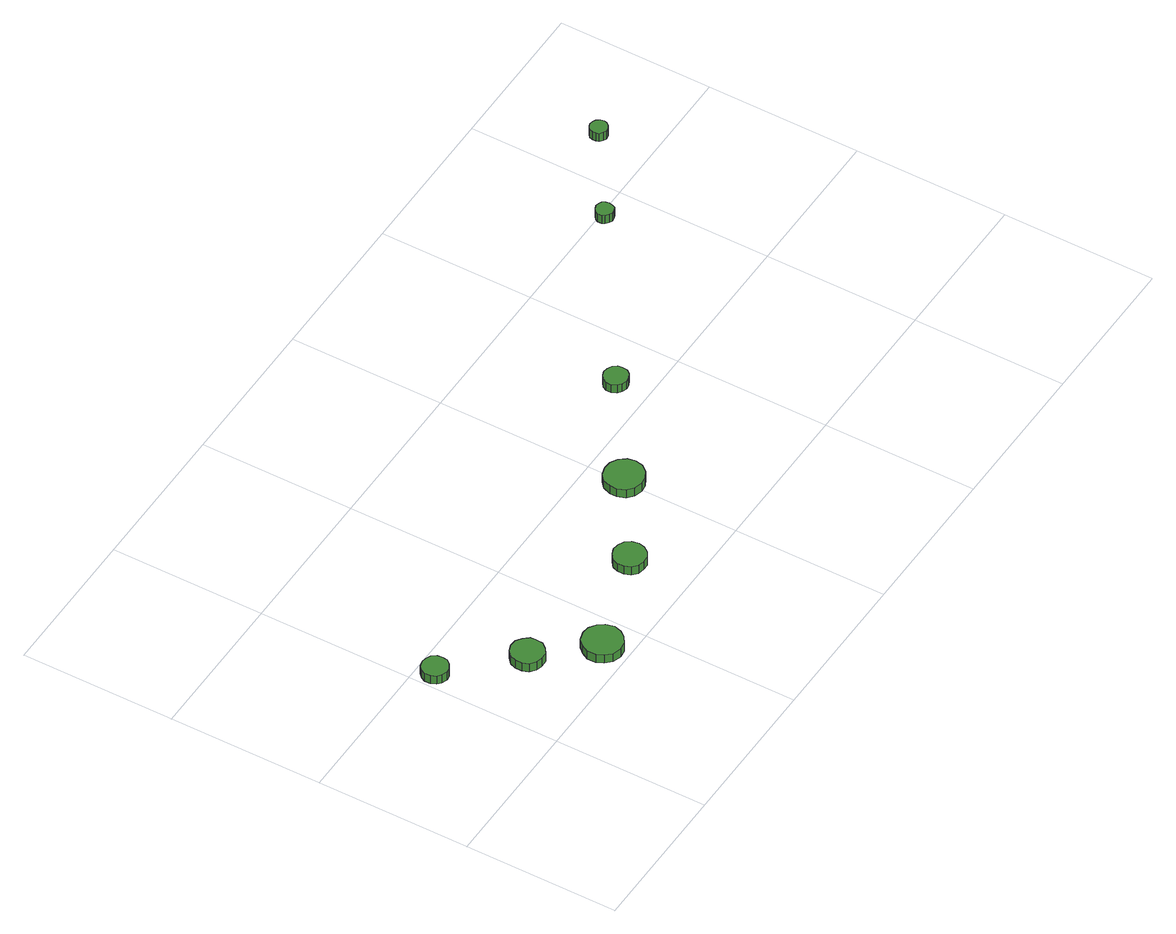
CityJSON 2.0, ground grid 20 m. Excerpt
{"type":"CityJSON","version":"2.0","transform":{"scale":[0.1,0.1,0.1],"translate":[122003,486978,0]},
"CityObjects":{
"tree1":{"type":"SolitaryVegetationObject","attributes":{"function":"something"},"geometry":[{"type":"MultiSurface","lod":"1","boundaries":[[[0,1,2,3,4,5,6,7,8,9,10,11,12,13,14]],[[15,16,17,18,19,20,21,22,23,24,25,26,27,28,29]],[[0,29,28,1]],[[1,28,27,2]],[[2,27,26,3]],[[3,26,25,4]],[[4,25,24,5]],[[5,24,23,6]],[[6,23,22,7]],[[7,22,21,8]],[[8,21,20,9]],[[9,20,19,10]],[[10,19,18,11]],[[11,18,17,12]],[[12,17,16,13]],[[13,16,15,14]],[[14,15,29,0]]]}]},
"tree2":{"type":"SolitaryVegetationObject","attributes":{"function":"something"},"geometry":[{"type":"MultiSurface","lod":"1","boundaries":[[[30,31,32,33,34,35,36,37,38,39,40,41,42,43,44]],[[45,46,47,48,49,50,51,52,53,54,55,56,57,58,59]],[[30,59,58,31]],[[31,58,57,32]],[[32,57,56,33]],[[33,56,55,34]],[[34,55,54,35]],[[35,54,53,36]],[[36,53,52,37]],[[37,52,51,38]],[[38,51,50,39]],[[39,50,49,40]],[[40,49,48,41]],[[41,48,47,42]],[[42,47,46,43]],[[43,46,45,44]],[[44,45,59,30]]]}]},
"tree3":{"type":"SolitaryVegetationObject","attributes":{"function":"something"},"geometry":[{"type":"MultiSurface","lod":"1","boundaries":[[[60,61,62,63,64,65,66,67,68,69,70,71,72,73,74]],[[75,76,77,78,79,80,81,82,83,84,85,86,87,88,89]],[[60,89,88,61]],[[61,88,87,62]],[[62,87,86,63]],[[63,86,85,64]],[[64,85,84,65]],[[65,84,83,66]],[[66,83,82,67]],[[67,82,81,68]],[[68,81,80,69]],[[69,80,79,70]],[[70,79,78,71]],[[71,78,77,72]],[[72,77,76,73]],[[73,76,75,74]],[[74,75,89,60]]]}]},
"tree4":{"type":"SolitaryVegetationObject","attributes":{"function":"something"},"geometry":[{"type":"MultiSurface","lod":"1","boundaries":[[[90,91,92,93,94,95,96,97,98,99,100,101,102,103,104]],[[105,106,107,108,109,110,111,112,113,114,115,116,117,118,119]],[[90,119,118,91]],[[91,118,117,92]],[[92,117,116,93]],[[93,116,115,94]],[[94,115,114,95]],[[95,114,113,96]],[[96,113,112,97]],[[97,112,111,98]],[[98,111,110,99]],[[99,110,109,100]],[[100,109,108,101]],[[101,108,107,102]],[[102,107,106,103]],[[103,106,105,104]],[[104,105,119,90]]]}]},
"tree5":{"type":"SolitaryVegetationObject","attributes":{"function":"something"},"geometry":[{"type":"MultiSurface","lod":"1","boundaries":[[[120,121,122,123,124,125,126,127,128,129,130,131,132,133,134]],[[135,136,137,138,139,140,141,142,143,144,145,146,147,148,149]],[[120,149,148,121]],[[121,148,147,122]],[[122,147,146,123]],[[123,146,145,124]],[[124,145,144,125]],[[125,144,143,126]],[[126,143,142,127]],[[127,142,141,128]],[[128,141,140,129]],[[129,140,139,130]],[[130,139,138,131]],[[131,138,137,132]],[[132,137,136,133]],[[133,136,135,134]],[[134,135,149,120]]]}]},
"tree6":{"type":"SolitaryVegetationObject","attributes":{"function":"something"},"geometry":[{"type":"MultiSurface","lod":"1","boundaries":[[[150,151,152,153,154,155,156,157,158,159,160,161,162,163,164]],[[165,166,167,168,169,170,171,172,173,174,175,176,177,178,179]],[[150,179,178,151]],[[151,178,177,152]],[[152,177,176,153]],[[153,176,175,154]],[[154,175,174,155]],[[155,174,173,156]],[[156,173,172,157]],[[157,172,171,158]],[[158,171,170,159]],[[159,170,169,160]],[[160,169,168,161]],[[161,168,167,162]],[[162,167,166,163]],[[163,166,165,164]],[[164,165,179,150]]]}]},
"tree7":{"type":"SolitaryVegetationObject","attributes":{"function":"something"},"geometry":[{"type":"MultiSurface","lod":"1","boundaries":[[[180,181,182,183,184,185,186,187,188,189,190,191,192,193,194]],[[195,196,197,198,199,200,201,202,203,204,205,206,207,208,209]],[[180,209,208,181]],[[181,208,207,182]],[[182,207,206,183]],[[183,206,205,184]],[[184,205,204,185]],[[185,204,203,186]],[[186,203,202,187]],[[187,202,201,188]],[[188,201,200,189]],[[189,200,199,190]],[[190,199,198,191]],[[191,198,197,192]],[[192,197,196,193]],[[193,196,195,194]],[[194,195,209,180]]]}]},
"tree8":{"type":"SolitaryVegetationObject","attributes":{"function":"something"},"geometry":[{"type":"MultiSurface","lod":"1","boundaries":[[[210,211,212,213,214,215,216,217,218,219,220,221,222,223,224]],[[225,226,227,228,229,230,231,232,233,234,235,236,237,238,239]],[[210,239,238,211]],[[211,238,237,212]],[[212,237,236,213]],[[213,236,235,214]],[[214,235,234,215]],[[215,234,233,216]],[[216,233,232,217]],[[217,232,231,218]],[[218,231,230,219]],[[219,230,229,220]],[[220,229,228,221]],[[221,228,227,222]],[[222,227,226,223]],[[223,226,225,224]],[[224,225,239,210]]]}]}
},
"vertices":[
[38,177,17],[37,184,17],[33,190,17],[26,193,17],[20,194,17],[13,192,17],[8,187,17],[5,181,17],[5,174,17],[8,167,17],[13,163,17],[20,160,17],[26,161,17],[33,165,17],[37,170,17],[37,170,4],[33,165,4],[26,161,4],[20,160,4],[13,163,4],[8,167,4],[5,174,4],[5,181,4],[8,187,4],[13,192,4],[20,194,4],[26,193,4],[33,190,4],[37,184,4],[38,177,4],
[117,98,19],[116,106,19],[110,113,19],[103,118,19],[94,119,19],[86,116,19],[79,110,19],[76,102,19],[76,93,19],[79,85,19],[86,79,19],[94,77,19],[103,77,19],[110,82,19],[116,89,19],[116,89,6],[110,82,6],[103,77,6],[94,77,6],[86,79,6],[79,85,6],[76,93,6],[76,102,6],[79,110,6],[86,116,6],[94,119,6],[103,118,6],[110,113,6],[116,106,6],[117,98,6],
[181,31,21],[178,42,21],[172,50,21],[163,56,21],[153,57,21],[142,54,21],[135,46,21],[130,37,21],[130,26,21],[135,17,21],[142,9,21],[153,6,21],[163,7,21],[172,13,21],[178,21,21],[178,21,8],[172,13,8],[163,7,8],[153,6,8],[142,9,8],[135,17,8],[130,26,8],[130,37,8],[135,46,8],[142,54,8],[153,57,8],[163,56,8],[172,50,8],[178,42,8],[181,31,8],
[310,76,22],[308,85,22],[303,92,22],[295,96,22],[287,97,22],[279,94,22],[272,88,22],[269,81,22],[269,72,22],[272,64,22],[279,58,22],[287,56,22],[295,56,22],[303,61,22],[308,68,22],[308,68,9],[303,61,9],[295,56,9],[287,56,9],[279,58,9],[272,64,9],[269,72,9],[269,81,9],[272,88,9],[279,94,9],[287,97,9],[295,96,9],[303,92,9],[308,85,9],[310,76,9],
[424,150,20],[422,160,20],[415,169,20],[406,174,20],[396,175,20],[386,172,20],[378,165,20],[374,155,20],[374,145,20],[378,135,20],[386,128,20],[396,125,20],[406,126,20],[415,131,20],[422,140,20],[422,140,7],[415,131,7],[406,126,7],[396,125,7],[386,128,7],[378,135,7],[374,145,7],[374,155,7],[378,165,7],[386,172,7],[396,175,7],[406,174,7],[415,169,7],[422,160,7],[424,150,7],
[546,242,20],[545,248,20],[541,253,20],[535,256,20],[529,257,20],[523,255,20],[518,251,20],[515,245,20],[515,238,20],[518,232,20],[523,228,20],[529,226,20],[535,227,20],[541,230,20],[545,235,20],[545,235,7],[541,230,7],[535,227,7],[529,226,7],[523,228,7],[518,232,7],[515,238,7],[515,245,7],[518,251,7],[523,255,7],[529,257,7],[535,256,7],[541,253,7],[545,248,7],[546,242,7],
[767,394,19],[766,398,19],[764,402,19],[760,404,19],[755,405,19],[751,403,19],[747,400,19],[745,396,19],[745,391,19],[747,387,19],[751,384,19],[755,382,19],[760,383,19],[764,385,19],[766,389,19],[766,389,6],[764,385,6],[760,383,6],[755,382,6],[751,384,6],[747,387,6],[745,391,6],[745,396,6],[747,400,6],[751,403,6],[755,405,6],[760,404,6],[764,402,6],[766,398,6],[767,394,6],
[878,468,19],[877,473,19],[874,477,19],[870,479,19],[865,480,19],[861,478,19],[857,475,19],[856,471,19],[856,466,19],[857,462,19],[861,459,19],[865,457,19],[870,458,19],[874,460,19],[877,464,19],[877,464,6],[874,460,6],[870,458,6],[865,457,6],[861,459,6],[857,462,6],[856,466,6],[856,471,6],[857,475,6],[861,478,6],[865,480,6],[870,479,6],[874,477,6],[877,473,6],[878,468,6]
]}
